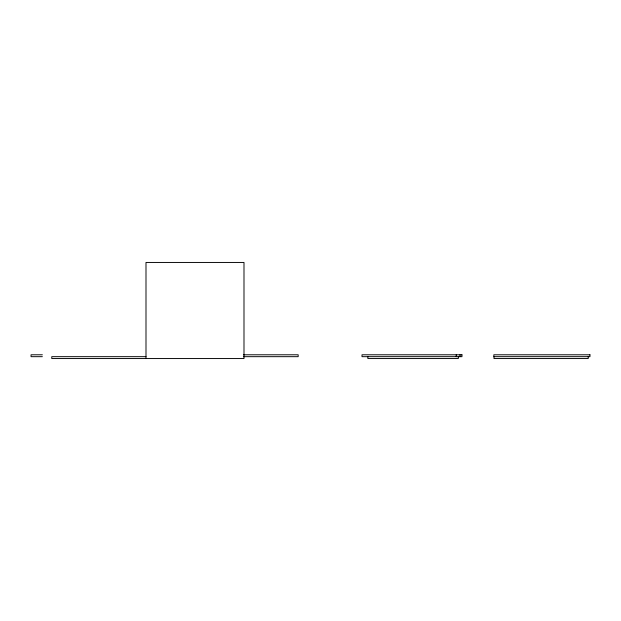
<?xml version="1.0" encoding="UTF-8"?>
<svg xmlns="http://www.w3.org/2000/svg" width="621" height="621" viewBox="0 0 621 621"><rect width="100%" height="100%" fill="white"/><g stroke="black" fill="none" stroke-linecap="round" stroke-linejoin="round"><path stroke-width="0.93" d="M42.36 354.785L31.05 354.785L31.05 356.671L42.36 356.671M243.378 354.785L298.173 354.785L298.173 356.671L243.378 356.671M145.997 356.671L51.776 356.671L51.776 358.55L243.991 358.55L243.991 262.45L145.997 262.45L145.997 358.55M588.219 356.671L588.219 358.55L493.998 358.55L493.998 356.671M460.006 354.785L460.006 356.671M458.314 356.671L458.314 358.55L367.865 358.55L367.865 356.671M456.233 354.785L456.233 356.671M461.954 354.785L362.012 354.785L362.012 356.671L461.954 356.671L461.954 354.785M589.95 354.785L493.842 354.785L493.842 356.671L589.95 356.671L589.95 354.785"/></g></svg>
